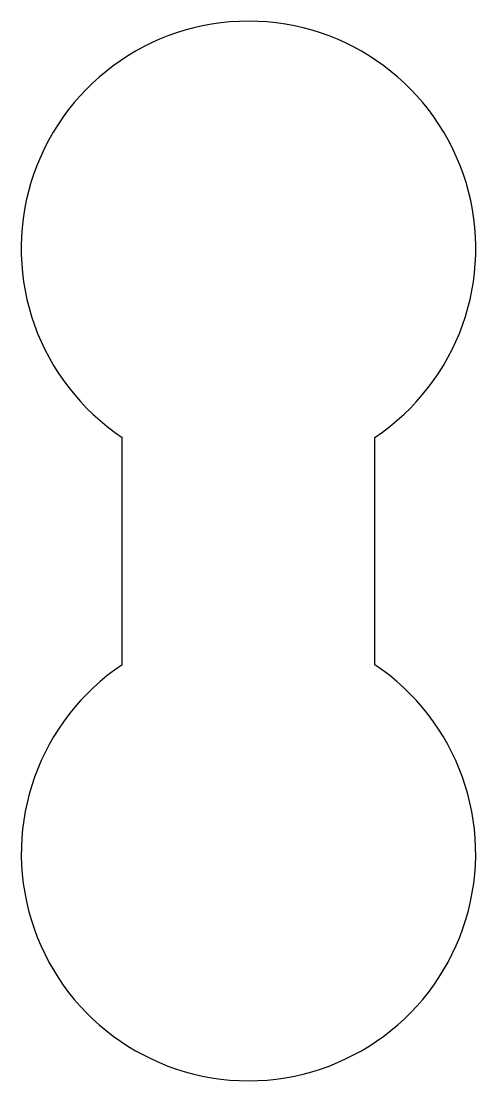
# Model space of a CAD drawing. Extents: x -9 to 9, y 0 to 42.
import ezdxf

# ---------------------------------------------------------------- set-up
doc = ezdxf.new("R2010")
doc.units = 0
doc.layers.get('0').update_dxf_attribs({"linetype": 'CONTINUOUS'})

msp = doc.modelspace()

# ---------------------------------------------------------------- linework, layer by layer
for p, q in [((-5, 16.48), (-5, 25.48)), ((5, 16.48), (5, 25.48))]:
    msp.add_line(p, q)
for centre, start, end in [((0, 32.963), 303.749, 236.251), ((0.005, 9), 123.7869, 269.9685), ((-0.005, 9), 270.0315, 56.2131)]:
    msp.add_arc(centre, 9, start, end)

doc.saveas('drawing.dxf')
